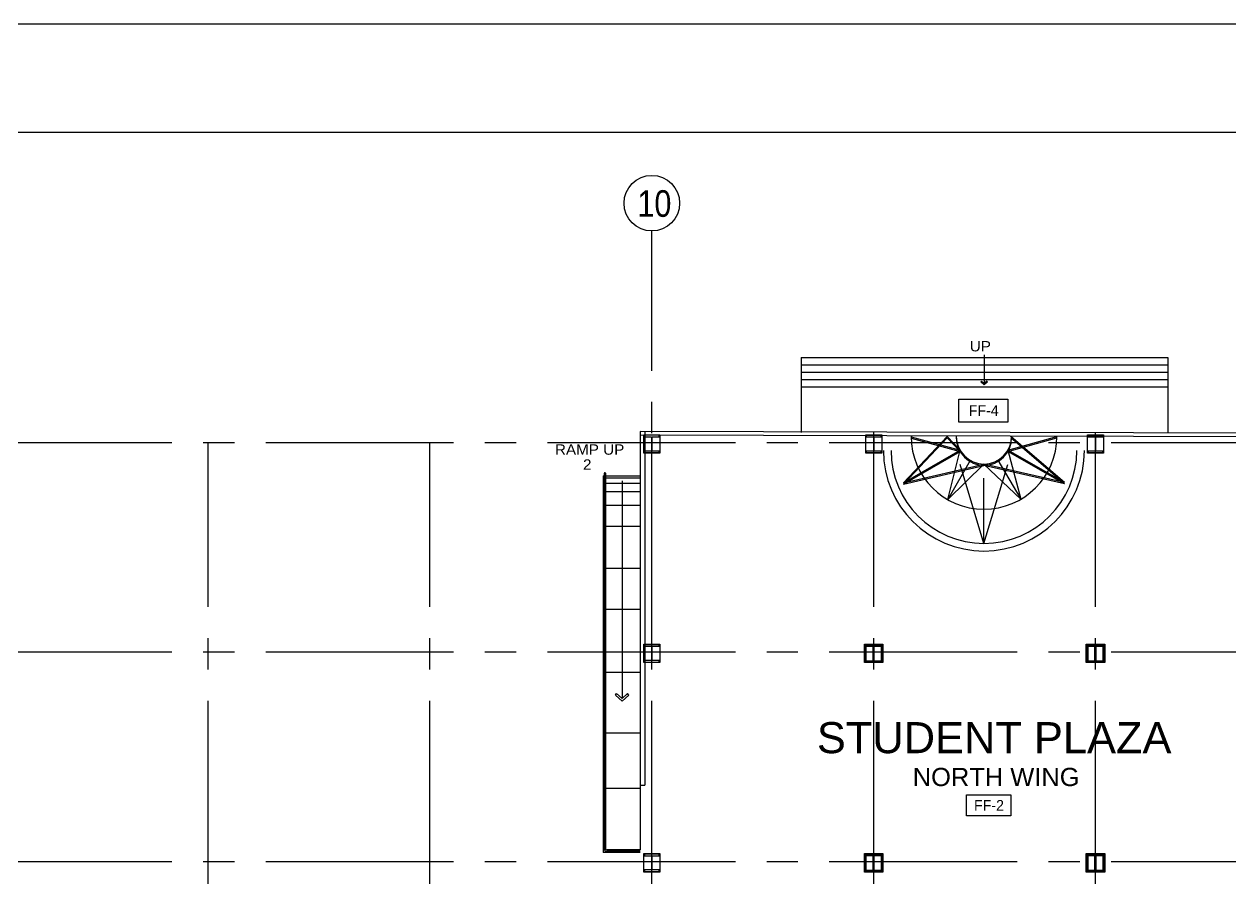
# Model space of a CAD drawing. Header units: millimetres. Extents: x 2148 to 2681, y 758 to 986.
# Drawn here: x 2318.22 to 2342.67, y 968.91 to 986.24 of the extents above; entities that cross this region are included whole.
import ezdxf

# ---------------------------------------------------------------- set-up
doc = ezdxf.new("R2010")
doc.units = ezdxf.units.MM
doc.linetypes.add('CENTER2', pattern=[28.575, 19.05, -3.175, 3.175, -3.175])
for name, color, linetype in [('cladding', 2, 'Continuous'), ('COL-EX', 2, 'Continuous'), ('COL-IN', 2, 'Continuous'), ('D', 1, 'Continuous'), ('DIM', 20, 'Continuous'), ('DR', 7, 'Continuous'), ('FIXTURE', 1, 'Continuous'), ('HATCH', 8, 'Continuous'), ('S_GRID LINES', 252, 'Continuous'), ('TEXT', 6, 'Continuous'), ('wall', 4, 'Continuous'), ('WLINE', 7, 'Continuous')]:
    doc.layers.add(name, color=color, linetype=linetype)
doc.styles.add('ARIALNW', font='ARIALN.TTF')
doc.styles.add('MMTX$0$ESMX$0$X-OPTA1D', font='x-opta1d')
doc.styles.add('SWISS', font='swissl.ttf')

# ---------------------------------------------------------------- blocks, each defined once
blk = doc.blocks.new('A$C1DB67A09')
at = {"layer": 'Defpoints', "ltscale": 0.5, "elevation": 0}
blk.add_lwpolyline([(7.292, -83.48), (108.892, -83.48), (108.892, -7.28), (7.292, -7.28)], close=True, dxfattribs=at)
at = {"layer": 'wall', "color": 16, "linetype": 'ByBlock', "ltscale": 1.5, "elevation": 0}
blk.add_lwpolyline([(9.492, -81.28), (106.692, -81.28), (106.692, -9.48), (9.492, -9.48)], close=True, dxfattribs=at)

msp = doc.modelspace()

# ---------------------------------------------------------------- linework, layer by layer
at = {"ltscale": 0.05}
for p, q in [((2333.9806135, 979.4769505, 0), (2341.4167005, 979.4769505, 0)), ((2333.9806135, 979.3269505, 0), (2341.4167005, 979.3269505, 0)), ((2333.9806135, 979.1769505, 0), (2341.4167005, 979.1769505, 0)), ((2333.9806135, 979.0269505, 0), (2341.4167005, 979.0269505, 0)), ((2333.9806135, 978.8769505, 0), (2341.4167005, 978.8769505, 0))]:
    msp.add_line(p, q, dxfattribs=at)
at = {"ltscale": 0.5, "elevation": 0}
msp.add_lwpolyline([(2337.1779558, 978.6293073), (2338.1703306, 978.6293073), (2338.1703306, 978.1595723), (2337.1779558, 978.1595723)], close=True, dxfattribs=at)
at = {"ltscale": 0.5}
msp.add_lwpolyline([(2337.3291404, 970.5976262), (2338.2312993, 970.5976262), (2338.2312993, 970.1705943), (2337.3291404, 970.1705943)], close=True, dxfattribs=at)
msp.add_circle((2330.9489709, 982.6047522, 0), 0.5634965)
at = {"layer": 'cladding', "elevation": 0}
for points in [[(2330.7864709, 977.906811), (2331.1114709, 977.906811), (2331.1114709, 977.531811), (2330.7864709, 977.531811)], [(2335.2864709, 977.906811), (2335.6114709, 977.906811), (2335.6114709, 977.531811), (2335.2864709, 977.531811)], [(2339.7864709, 977.906811), (2340.1114709, 977.906811), (2340.1114709, 977.531811), (2339.7864709, 977.531811)], [(2330.7864709, 973.656811), (2331.1114709, 973.656811), (2331.1114709, 973.281811), (2330.7864709, 973.281811)], [(2335.2614709, 973.656811), (2335.6364709, 973.656811), (2335.6364709, 973.281811), (2335.2614709, 973.281811)], [(2339.7614709, 973.656811), (2340.1364709, 973.656811), (2340.1364709, 973.281811), (2339.7614709, 973.281811)], [(2330.7864709, 969.406811), (2331.1114709, 969.406811), (2331.1114709, 969.031811), (2330.7864709, 969.031811)], [(2335.2614709, 969.406811), (2335.6364709, 969.406811), (2335.6364709, 969.031811), (2335.2614709, 969.031811)], [(2339.7614709, 969.406811), (2340.1364709, 969.406811), (2340.1364709, 969.031811), (2339.7614709, 969.031811)]]:
    msp.add_lwpolyline(points, close=True, dxfattribs=at)
at = {"layer": 'COL-EX', "elevation": 0}
for points in [[(2330.9564709, 977.864311), (2331.0989709, 977.864311), (2331.0989709, 977.894311), (2330.7989709, 977.894311), (2330.7989709, 977.864311), (2330.9414709, 977.864311), (2330.9414709, 977.574311), (2330.7989709, 977.574311), (2330.7989709, 977.544311), (2331.0989709, 977.544311), (2331.0989709, 977.574311), (2330.9564709, 977.574311)], [(2335.4564709, 977.864311), (2335.5989709, 977.864311), (2335.5989709, 977.894311), (2335.2989709, 977.894311), (2335.2989709, 977.864311), (2335.4414709, 977.864311), (2335.4414709, 977.574311), (2335.2989709, 977.574311), (2335.2989709, 977.544311), (2335.5989709, 977.544311), (2335.5989709, 977.574311), (2335.4564709, 977.574311)], [(2339.9564709, 977.864311), (2340.0989709, 977.864311), (2340.0989709, 977.894311), (2339.7989709, 977.894311), (2339.7989709, 977.864311), (2339.9414709, 977.864311), (2339.9414709, 977.574311), (2339.7989709, 977.574311), (2339.7989709, 977.544311), (2340.0989709, 977.544311), (2340.0989709, 977.574311), (2339.9564709, 977.574311)], [(2330.9564709, 973.614311), (2331.0989709, 973.614311), (2331.0989709, 973.644311), (2330.7989709, 973.644311), (2330.7989709, 973.614311), (2330.9414709, 973.614311), (2330.9414709, 973.324311), (2330.7989709, 973.324311), (2330.7989709, 973.294311), (2331.0989709, 973.294311), (2331.0989709, 973.324311), (2330.9564709, 973.324311)], [(2330.9564709, 969.364311), (2331.0989709, 969.364311), (2331.0989709, 969.394311), (2330.7989709, 969.394311), (2330.7989709, 969.364311), (2330.9414709, 969.364311), (2330.9414709, 969.074311), (2330.7989709, 969.074311), (2330.7989709, 969.044311), (2331.0989709, 969.044311), (2331.0989709, 969.074311), (2330.9564709, 969.074311)]]:
    msp.add_lwpolyline(points, close=True, dxfattribs=at)
at = {"layer": 'COL-IN'}
for p, q in [((2335.2739709, 973.644311), (2335.6239709, 973.644311)), ((2335.2739709, 973.294311), (2335.2739709, 973.644311)), ((2335.6239709, 973.644311), (2335.6239709, 973.294311)), ((2339.7739709, 973.644311), (2340.1239709, 973.644311)), ((2339.7739709, 973.294311), (2339.7739709, 973.644311)), ((2340.1239709, 973.644311), (2340.1239709, 973.294311)), ((2335.2739709, 973.619311), (2335.6239709, 973.619311)), ((2335.2989709, 973.319311), (2335.2989709, 973.619311)), ((2335.4364709, 973.319311), (2335.4364709, 973.619311)), ((2335.4614709, 973.319311), (2335.4614709, 973.619311)), ((2335.5989709, 973.619311), (2335.5989709, 973.319311)), ((2339.7739709, 973.619311), (2340.1239709, 973.619311)), ((2339.7989709, 973.319311), (2339.7989709, 973.619311)), ((2339.9364709, 973.319311), (2339.9364709, 973.619311)), ((2339.9614709, 973.319311), (2339.9614709, 973.619311)), ((2340.0989709, 973.619311), (2340.0989709, 973.319311)), ((2335.2739709, 973.319311), (2335.6239709, 973.319311)), ((2335.6239709, 973.294311), (2335.2739709, 973.294311)), ((2339.7739709, 973.319311), (2340.1239709, 973.319311)), ((2340.1239709, 973.294311), (2339.7739709, 973.294311)), ((2335.2739709, 969.394311), (2335.6239709, 969.394311)), ((2335.2739709, 969.044311), (2335.2739709, 969.394311)), ((2335.2739709, 969.369311), (2335.6239709, 969.369311)), ((2335.2989709, 969.069311), (2335.2989709, 969.369311)), ((2335.4364709, 969.069311), (2335.4364709, 969.369311)), ((2335.4614709, 969.069311), (2335.4614709, 969.369311)), ((2335.5989709, 969.369311), (2335.5989709, 969.069311)), ((2335.6239709, 969.394311), (2335.6239709, 969.044311)), ((2339.7739709, 969.394311), (2340.1239709, 969.394311)), ((2339.7739709, 969.044311), (2339.7739709, 969.394311)), ((2339.7739709, 969.369311), (2340.1239709, 969.369311)), ((2339.7989709, 969.069311), (2339.7989709, 969.369311)), ((2339.9364709, 969.069311), (2339.9364709, 969.369311)), ((2339.9614709, 969.069311), (2339.9614709, 969.369311)), ((2340.0989709, 969.369311), (2340.0989709, 969.069311)), ((2340.1239709, 969.394311), (2340.1239709, 969.044311)), ((2335.2739709, 969.069311), (2335.6239709, 969.069311)), ((2335.6239709, 969.044311), (2335.2739709, 969.044311)), ((2339.7739709, 969.069311), (2340.1239709, 969.069311)), ((2340.1239709, 969.044311), (2339.7739709, 969.044311))]:
    msp.add_line(p, q, dxfattribs=at)
at = {"layer": 'D', "ltscale": 0.5}
for p, q in [((2330.708657, 977.9769505, 0), (2344.688657, 977.9439391, 0)), ((2330.708657, 977.9019505, 0), (2344.688657, 977.8689391, 0))]:
    msp.add_line(p, q, dxfattribs=at)
at = {"layer": 'Defpoints', "ltscale": 0.5, "elevation": 0}
msp.add_lwpolyline([(2275.0500187, 910.0388045), (2376.6500187, 910.0388045), (2376.6500187, 986.2388045), (2275.0500187, 986.2388045)], close=True, dxfattribs=at)
at = {"layer": 'DR', "ltscale": 10}
for centre, radius in [((2337.6852703, 977.8738614, 0), 0.5613697), ((2337.6852703, 977.84677, 0), 0.5613697), ((2337.6852703, 977.5845533, 0), 2.0381282), ((2337.6852703, 977.5845533, 0), 1.8835909)]:
    msp.add_arc(centre, radius, 180, 0, dxfattribs=at)
at = {"layer": 'FIXTURE', "linetype": 'ByBlock', "ltscale": 0.5}
msp.add_line((2330.708657, 970.7984858, 0), (2330.708657, 969.4820849, 0), dxfattribs=at)
at = {"layer": 'HATCH', "linetype": 'CENTER2', "ltscale": 0.2}
msp.add_line((2330.9489709, 973.4910905, 0), (2330.948657, 982.0412557), dxfattribs=at)
at = {"layer": 'HATCH', "linetype": 'ByBlock', "ltscale": 0.5}
for p, q in [((2337.6904788, 979.5301031, 0), (2337.6904788, 978.9717921, 0)), ((2337.6904788, 979.5030117, 0), (2337.6904788, 978.9447006, 0)), ((2336.0539299, 976.9322441, 0), (2336.9363853, 977.8738614, 0)), ((2336.0539299, 976.9051527, 0), (2336.9363853, 977.84677, 0)), ((2336.206944, 977.8670538, 0), (2337.2004075, 977.5909408, 0)), ((2336.206944, 977.8399624, 0), (2337.2004075, 977.5638494, 0)), ((2336.9371767, 977.8738614, 0), (2337.2007457, 977.5928742, 0)), ((2336.9371767, 977.84677, 0), (2337.2007457, 977.5657827, 0)), ((2338.1713535, 977.5941435, 0), (2339.1636122, 977.8738614, 0)), ((2338.1713535, 977.5670521, 0), (2339.1636122, 977.84677, 0)), ((2339.3186719, 976.9358243, 0), (2338.2319896, 977.8738614, 0)), ((2339.3186719, 976.9087329, 0), (2338.2319896, 977.84677, 0)), ((2336.0539299, 976.9322441, 0), (2337.2004129, 977.5934498, 0)), ((2336.0539299, 976.9051527, 0), (2337.2004129, 977.5663584, 0)), ((2336.9520027, 976.5901896, 0), (2337.2009061, 977.5925973, 0)), ((2339.3186719, 976.9358243, 0), (2338.1715989, 977.5945704, 0)), ((2339.3186719, 976.9087329, 0), (2338.1715989, 977.567479, 0)), ((2338.1718439, 977.5949976, 0), (2338.4303289, 976.5969971, 0)), ((2336.0539299, 976.9322441, 0), (2337.681412, 977.3124854, 0)), ((2337.4068271, 977.3864136, 0), (2336.9520027, 976.5901896, 0)), ((2336.9520027, 976.5901896, 0), (2337.6857664, 977.311963, 0)), ((2339.3186719, 976.9358243, 0), (2337.6830839, 977.3124842, 0)), ((2337.6852703, 977.3124917, 0), (2338.4303289, 976.5969971, 0)), ((2337.9681909, 977.3889987, 0), (2338.4303289, 976.5969971, 0)), ((2329.958657, 977.0692523, 0), (2330.708657, 977.0692523, 0)), ((2336.0539299, 976.9051527, 0), (2337.681412, 977.285394, 0)), ((2337.6852703, 975.7009624, 0), (2337.2010038, 977.3031209, 0)), ((2339.3186719, 976.9087329, 0), (2337.6830839, 977.2853927, 0)), ((2337.6852703, 975.7009624, 0), (2338.1713535, 977.3048354, 0)), ((2329.958657, 977.0302865, 0), (2330.708657, 977.0302865, 0)), ((2329.958657, 976.9263957, 0), (2330.708657, 976.9263957, 0)), ((2330.3480139, 976.9677252, 0), (2330.3480139, 972.5538585, 0)), ((2337.6852703, 975.7009624, 0), (2337.6825914, 977.0231758, 0)), ((2329.958657, 976.7532624, 0), (2330.708657, 976.7532624, 0)), ((2329.958657, 976.4762113, 0), (2330.708657, 976.4762113, 0)), ((2329.958657, 976.0489909, 0), (2330.708657, 976.0489909, 0)), ((2329.958657, 975.1960071, 0), (2330.708657, 975.1960071, 0)), ((2329.958657, 974.3651777, 0), (2330.708657, 974.3651777, 0)), ((2329.958657, 973.0890751, 0), (2330.708657, 973.0890751, 0)), ((2329.958657, 971.85944, 0), (2330.708657, 971.85944, 0)), ((2329.958657, 970.7378244, 0), (2330.708657, 970.7378244, 0))]:
    msp.add_line(p, q, dxfattribs=at)
at = {"layer": 'HATCH', "color": 7, "linetype": 'ByBlock', "ltscale": 0.5, "elevation": 0}
for points in [[(2337.6904788, 978.9197153), (2337.6223753, 978.9791632), (2337.6347098, 978.9953756), (2337.6904788, 978.9447006)], [(2337.6904788, 978.9197153), (2337.7585823, 978.9791632), (2337.7462477, 978.9953756), (2337.6904788, 978.9447006)], [(2330.3455444, 972.5016439), (2330.2093374, 972.6205397), (2330.2340064, 972.6529645), (2330.3455444, 972.5516146)], [(2330.3455444, 972.5016439), (2330.4817514, 972.6205397), (2330.4570823, 972.6529645), (2330.3455444, 972.5516146)]]:
    msp.add_lwpolyline(points, dxfattribs=at)
at = {"layer": 'HATCH', "linetype": 'ByBlock', "ltscale": 0.5}
msp.add_arc((2337.6852703, 977.8738614, 0), 1.4783419, 180, 0, dxfattribs=at)
at = {"layer": 'S_GRID LINES', "linetype": 'CENTER2', "ltscale": 0.2}
for p, q in [((2335.4489709, 922.9776771, 0), (2335.4489709, 977.9657571, 0)), ((2339.9489709, 922.9776771, 0), (2339.9489709, 977.9551311, 0)), ((2355.5030932, 977.7411715, 0), (2290.9518229, 977.7411715, 0)), ((2321.9489709, 922.9776771, 0), (2321.9489709, 977.7411715, 0)), ((2326.4489709, 922.9776771, 0), (2326.4489709, 977.7411715, 0)), ((2330.9489709, 922.9776771, 0), (2330.9489709, 977.7411715, 0)), ((2355.5030932, 973.4910905, 0), (2290.9518229, 973.4910905, 0)), ((2355.5030932, 969.2420849, 0), (2290.9518229, 969.2420849, 0))]:
    msp.add_line(p, q, dxfattribs=at)
at = {"layer": 'WLINE', "ltscale": 0.05}
for p, q in [((2333.9806135, 979.4769505, 0), (2333.9806135, 977.9516653, 0)), ((2341.4167005, 979.4769505, 0), (2341.4167005, 977.9516653, 0)), ((2329.958657, 977.0692523, 0), (2329.958657, 969.43046, 0)), ((2329.983657, 977.1227512, 0), (2329.983657, 969.50546, 0)), ((2330.008657, 977.1231406, 0), (2330.008657, 969.50546, 0)), ((2330.708657, 970.7984858, 0), (2330.808657, 970.7984858, 0)), ((2330.708657, 969.43046, 0), (2329.958657, 969.43046, 0)), ((2330.708657, 969.48046, 0), (2330.033657, 969.48046, 0)), ((2330.708657, 969.45546, 0), (2330.033657, 969.45546, 0))]:
    msp.add_line(p, q, dxfattribs=at)
at = {"layer": 'WLINE', "ltscale": 0.05, "elevation": 0}
for points in [[(2330.708657, 977.9747589), (2330.708657, 970.7984858)], [(2330.808657, 977.9745228), (2330.808657, 970.7984858)]]:
    msp.add_lwpolyline(points, dxfattribs=at)
at = {"layer": 'WLINE', "ltscale": 0.05}
for centre, radius, start, end in [((2329.9961704, 977.1220824, 0), 0.0125313, 4.84409726, 183.05940271), ((2330.033657, 969.50546, -0.0000045), 0.05, 180, 270), ((2330.033657, 969.50546, -0.0000045), 0.025, 180, 270)]:
    msp.add_arc(centre, radius, start, end, dxfattribs=at)

# ---------------------------------------------------------------- block references
at = {"layer": 'DIM', "color": 8}
msp.add_blockref('A$C1DB67A09', (2267.758248, 993.5189005), dxfattribs=at)

# ---------------------------------------------------------------- texts
at = {"color": 2, "style": 'MMTX$0$ESMX$0$X-OPTA1D', "width": 1.1}
for s, p in [('UP', (2337.3973964, 979.597728, 0)), ('RAMP UP', (2328.9834267, 977.5009951, 0)), ('2', (2329.5530195, 977.1963658, 0))]:
    msp.add_text(s, height=0.21, dxfattribs=at).set_placement(p)
at = {"color": 2, "char_height": 0.21537251, "width": 3.970154439, "attachment_point": 5, "style": 'MMTX$0$ESMX$0$X-OPTA1D'}
for s, insert in [('FF-4', (2337.680278, 978.3970485, 0)), ('FF-2', (2337.7874226, 970.3858519))]:
    msp.add_mtext(s, dxfattribs=dict(at, insert=insert))
at = {"layer": 'TEXT', "style": 'SWISS'}
for s, height, p in [('STUDENT PLAZA', 0.630377748, (2334.2963877, 971.4443947, 0)), ('NORTH WING', 0.3696, (2336.2402622, 970.7769107, 0))]:
    msp.add_text(s, height=height, dxfattribs=at).set_placement(p)
at = {"layer": 'TEXT', "insert": (2330.6573196, 982.8681589, 0), "char_height": 0.54, "width": 3.396423809, "attachment_point": 1, "style": 'ARIALNW'}
msp.add_mtext('10', dxfattribs=at)

doc.saveas('drawing.dxf')
